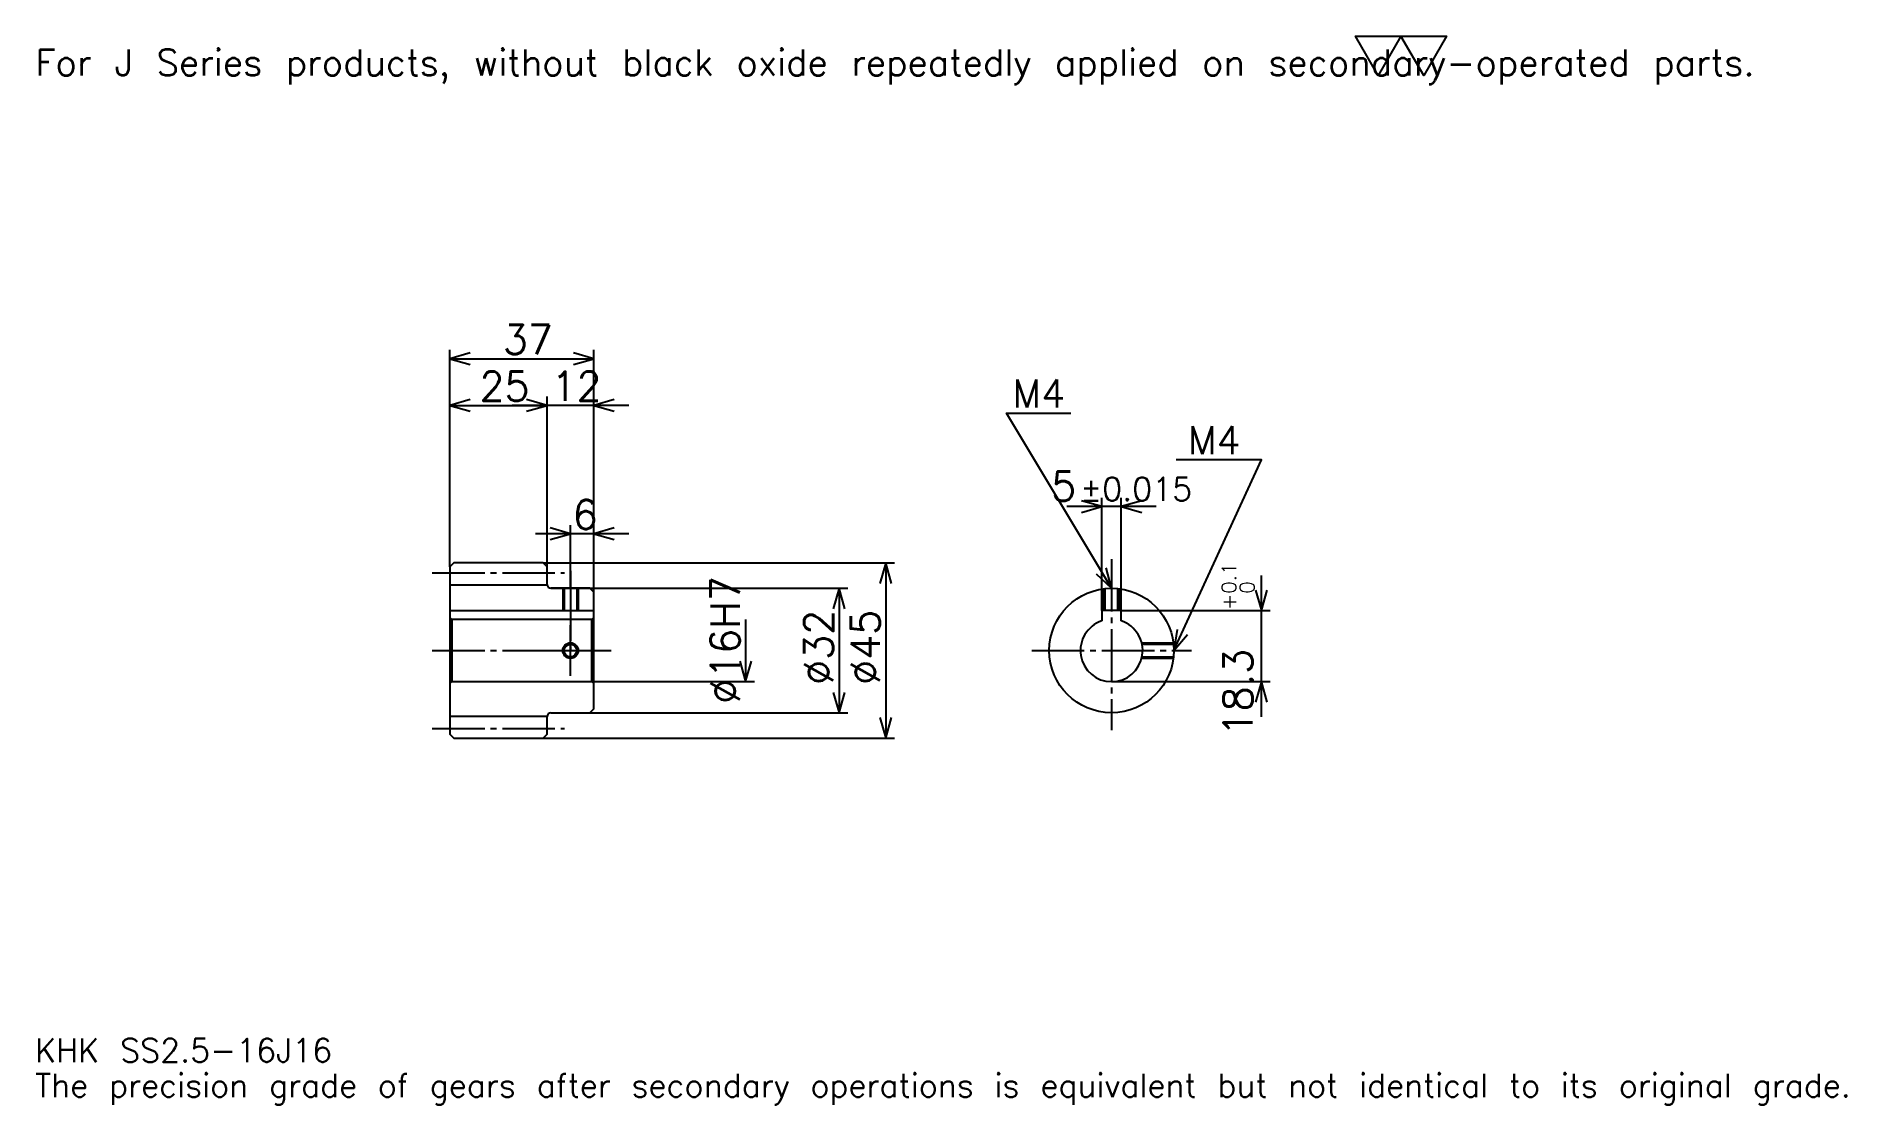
# Model space of a CAD drawing. Extents: x 15 to 480, y 6 to 280.
import ezdxf

# ---------------------------------------------------------------- set-up
doc = ezdxf.new("R2010")
doc.units = 0
doc.linetypes.add('DASHDOT', pattern=[18, 13.5, -1.5, 1.5, -1.5])
doc.layers.get('0').update_dxf_attribs({"linetype": 'CONTINUOUS'})
doc.layers.add('DASHDOT', color=6, linetype='DASHDOT')
doc.styles.add('KANJI', font='TXT', dxfattribs={"bigfont": 'BIGFONT'})

msp = doc.modelspace()

# ---------------------------------------------------------------- linework, layer by layer
at = {"color": 5}
for p, q in [((121.5, 144.75), (121.5, 199.5)), ((121.5, 197.25), (158.5, 197.25)), ((158.5, 144.75), (158.5, 199.5)), ((146.5, 144.75), (146.5, 187.5)), ((121.5, 185.25), (146.5, 185.25)), ((167.5, 185.25), (137.5, 185.25)), ((303, 159.25), (280, 159.25)), ((289, 132.550003), (289, 161.5)), ((294, 132.550003), (294, 161.5)), ((152.5, 144.75), (152.5, 154.5)), ((167.5, 152.25), (143.5, 152.25)), ((121.5, 143.75), (121.5, 144.75)), ((145.5, 144.75), (158.5, 144.75)), ((146.5, 143.75), (146.5, 144.75)), ((152.5, 138.25), (152.5, 144.75)), ((152.5, 138.25), (152.5, 144.75)), ((158.5, 144.75), (235.75, 144.75)), ((158.5, 137.25), (158.5, 144.75)), ((233.5, 144.75), (233.5, 99.75)), ((330, 105.25), (330, 141.550003)), ((147.5, 138.25), (158.5, 138.25)), ((158.5, 138.25), (223.75, 138.25)), ((221.5, 138.25), (221.5, 106.25)), ((197.5, 130.25), (197.5, 114.25)), ((294, 132.550003), (332.25, 132.550003)), ((158.5, 114.25), (199.75, 114.25)), ((291.5, 114.25), (332.25, 114.25)), ((147.5, 106.25), (158.5, 106.25)), ((158.5, 106.25), (223.75, 106.25)), ((145.5, 99.75), (158.5, 99.75)), ((158.5, 99.75), (235.75, 99.75))]:
    msp.add_line(p, q, dxfattribs=at)
at = {"color": 4}
for p, q in [((121.5, 139.125), (146.5, 139.125)), ((121.5, 132.550003), (158.5, 132.550003)), ((122, 130.25), (122, 114.25)), ((158, 130.25), (158.5, 130.75)), ((158, 114.25), (158.5, 113.75)), ((121.5, 105.375), (146.5, 105.375))]:
    msp.add_line(p, q, dxfattribs=at)
at = {"color": 7}
msp.add_lwpolyline([(360, 270), (354.149994, 280.140015), (377.549988, 280.140015), (371.700012, 270), (365.850006, 280.140015), (360, 270)], dxfattribs=at)
at = {"color": 5}
for points in [[(126.75, 198.75), (121.5, 197.25), (126.75, 195.75)], [(153.25, 195.75), (158.5, 197.25), (153.25, 198.75)], [(126.75, 186.75), (121.5, 185.25), (126.75, 183.75)], [(141.25, 183.75), (146.5, 185.25), (141.25, 186.75)], [(141.25, 183.75), (146.5, 185.25), (141.25, 186.75)], [(163.75, 186.75), (158.5, 185.25), (163.75, 183.75)], [(291.5, 138.25), (264.5, 183.25), (281, 183.25)], [(307.5, 122.25), (330, 171.25), (308.100006, 171.25)], [(283.75, 157.75), (289, 159.25), (283.75, 160.75)], [(299.25, 160.75), (294, 159.25), (299.25, 157.75)], [(147.25, 150.75), (152.5, 152.25), (147.25, 153.75)], [(163.75, 153.75), (158.5, 152.25), (163.75, 150.75)], [(235, 139.5), (233.5, 144.75), (232, 139.5)], [(287.512665, 141.980103), (291.5, 138.25), (290.085144, 143.52359)], [(223, 133), (221.5, 138.25), (220, 133)], [(328.5, 137.800003), (330, 132.550003), (331.5, 137.800003)], [(308.327637, 127.646996), (307.5, 122.25), (311.053955, 126.395111)], [(196, 119.5), (197.5, 114.25), (199, 119.5)], [(331.5, 109), (330, 114.25), (328.5, 109)], [(220, 111.5), (221.5, 106.25), (223, 111.5)], [(232, 105), (233.5, 99.75), (235, 105)]]:
    msp.add_lwpolyline(points, dxfattribs=at)
at = {"color": 4}
for points in [[(146.5, 139.25), (146.5, 143.75), (145.5, 144.75), (122.5, 144.75), (121.5, 143.75), (121.5, 113.75)], [(147.5, 106.25), (157.5, 106.25), (158.5, 107.25), (158.5, 137.25), (157.5, 138.25), (147.5, 138.25)], [(150.5, 138.25), (150.5, 132.550003)], [(150.880005, 138.25), (150.880005, 132.550003)], [(154.119995, 138.25), (154.119995, 132.550003)], [(154.5, 138.25), (154.5, 132.550003)], [(289.5, 132.550003), (289.5, 138.124512)], [(289.880005, 132.550003), (289.880005, 138.16777)], [(293.119995, 132.550003), (293.119995, 138.16777)], [(293.5, 132.550003), (293.5, 138.124512)], [(121.5, 113.75), (122, 114.25), (158, 114.25), (158, 130.25), (122, 130.25), (121.5, 130.75)], [(294, 129.849335), (294, 132.550003), (289, 132.550003), (289, 129.849335)], [(299.245972, 124.25), (307.374512, 124.25)], [(299.334259, 123.870003), (307.417786, 123.870003)], [(299.245972, 120.25), (307.374512, 120.25)], [(299.334259, 120.629997), (307.417786, 120.629997)], [(121.5, 113.75), (121.5, 100.75), (122.5, 99.75), (145.5, 99.75), (146.5, 100.75), (146.5, 105.25)]]:
    msp.add_lwpolyline(points, dxfattribs=at)
for centre, radius in [((291.5, 122.25), 16), ((152.5, 122.25), 1.62)]:
    msp.add_circle(centre, radius, dxfattribs=at)
at = {"color": 7}
msp.add_circle((152.5, 122.25), 2, dxfattribs=at)
at = {"color": 4}
for centre, radius, start, end in [((147.5, 139.25), 1, 180, 270), ((291.5, 122.25), 8, 108.20995733, 71.79004267), ((147.5, 105.25), 1, 90, 180)]:
    msp.add_arc(centre, radius, start, end, dxfattribs=at)
at = {"layer": 'DASHDOT', "color": 7}
for p, q in [((291.5, 145.75), (291.5, 101.75)), ((117, 142.25), (151, 142.25)), ((152.5, 138.25), (152.5, 122.25)), ((117, 122.25), (163, 122.25)), ((271, 122.25), (312, 122.25)), ((117, 102.25), (151, 102.25))]:
    msp.add_line(p, q, dxfattribs=at)
for points in [[(152.5, 142.75), (152.5, 128.050003)], [(152.5, 115.75), (152.5, 128.75)], [(146, 122.25), (159, 122.25)]]:
    msp.add_lwpolyline(points, dxfattribs=at)

# ---------------------------------------------------------------- texts
at = {"color": 7, "style": 'KANJI'}
for s, height, p in [('For J Series products, without black oxide repeatedly applied on secondary-operated parts.', 6.75, (15, 270)), ('37', 7.5, (135.125, 198.449997)), ('25', 7.5, (129.125, 186.449997)), ('12', 7.5, (147.625, 186.449997)), ('M4', 7.2, (266, 184.75)), ('M4', 7.2, (311.100006, 172.75)), ('5', 7.5, (276.018494, 160.75)), ('%%p0.015', 6, (283.442596, 160.75)), ('6', 7.5, (153.0625, 153.449997)), ('KHK SS2.5-16J16', 6, (15, 16.5)), ('The precision grade of gears after secondary operations is equivalent but not identical to its original grade.', 6, (15, 7.5))]:
    msp.add_text(s, height=height, dxfattribs=at).set_placement(p)
for s, height, p in [('%%c16H7', 7.5, (196, 108.5625)), ('0.1', 3.75, (323.549988, 136.847778)), ('0', 3.75, (328.200012, 136.847778)), ('+', 3.75, (323.549988, 132.647781)), ('%%c32', 7.5, (220, 113.4375)), ('%%c45', 7.5, (232, 113.4375)), ('18.3', 7.5, (327.75, 100.184814))]:
    msp.add_text(s, height=height, rotation=90, dxfattribs=at).set_placement(p)

doc.saveas('drawing.dxf')
